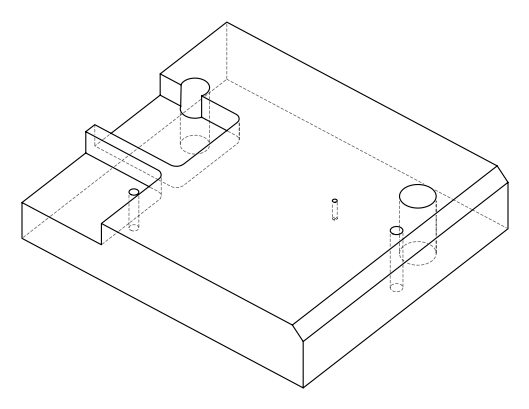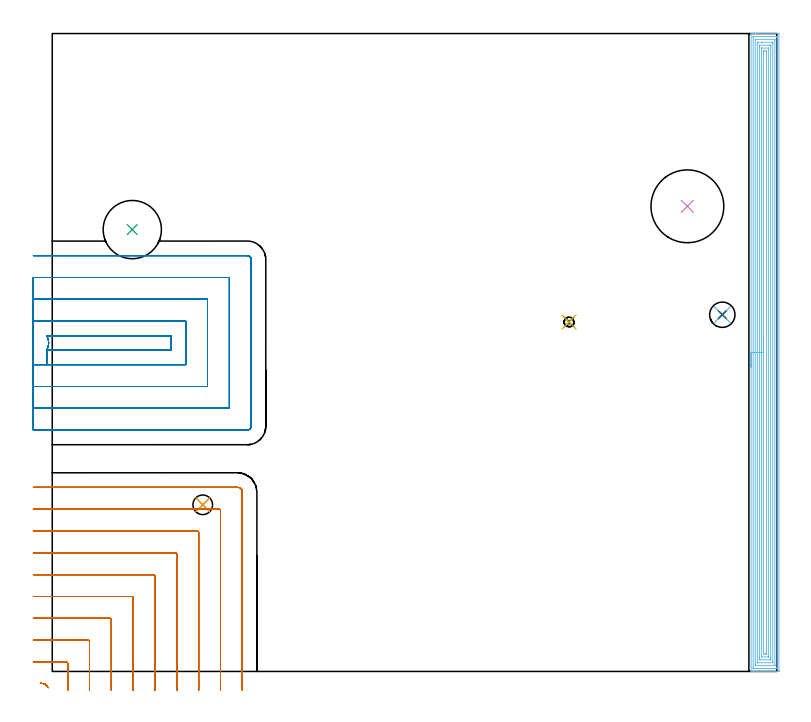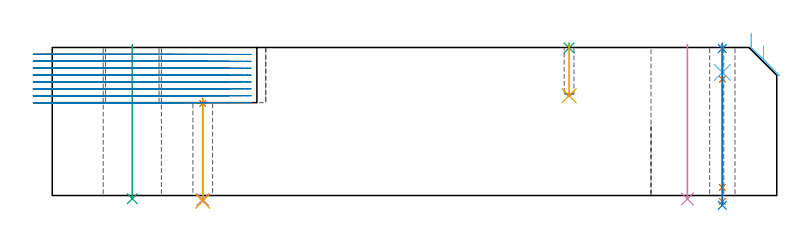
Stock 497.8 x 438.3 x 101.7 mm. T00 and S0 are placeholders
(PLAN: 14 operations, 10 tool changes, 85.5 min)
(1 SPOT_DRILL | STEP1HOLE | NXT0321_9005460120000 | 0.04 min | 4180 mm3)
(2 SPOT_DRILL_1 | STEP1HOLE_1 | NXT0321_9005460120000 | 0.03 min | 6 mm3)
(3 SPOT_DRILL_2 | STEP1POCKET | NXT0321_9005460120000 | 0.03 min | 2 mm3)
(4 DRILL_THROUGH_HOLE_INTO_CENTER | STEP1HOLE | NXT0301_042 | 0.28 min | 2494 mm3)
(5 DRILL_TO_ENLARGE_THROUGH_HOLE | STEP1HOLE | NXT0301_102 | 0.29 min | 7829 mm3)
(6 DRILL_BLIND_HOLE_INTO_CENTER | STEP1HOLE_1 | UGT0301_225 | 0.08 min | 1501 mm3)
(7 GUN_DRILL_THROUGH_HOLE | STEP1HOLE_1 | UGT0307_008 | 0.53 min | 8201 mm3)
(8 DRILL_TO_ENLARGE_THROUGH_HOLE_1 | STEP1HOLE_1 | UGT0301_245 | 0.44 min | 14417 mm3)
(9 INDEXABLE_INSERT_DRILL_THROUGH_HOLE_FROM_SOLID | STEP1HOLE_2 | NXT0302_035 | 0.43 min | 127715 mm3)
(10 INDEXABLE_INSERT_DRILL_THROUGH_HOLE_FROM_SOLID_1 | STEP1HOLE_3 | NXT0302_038 | 0.43 min | 199595 mm3)
(11 DRILL_BLIND_HOLE_INTO_CENTER_1 | STEP1POCKET | NXT0301_038 | 0.14 min | 1124 mm3)
(12 AREA_MILL | FG_CHAMFER_SURFACE | UGT0205_001 | 24.89 min | 79949 mm3)
(13 MILL_CORNER_NOTCH_RECTANGULAR | CORNER_NOTCH_RECTANGULAR | UGT0201_094 | Follow Part, ap 5, ae 75% | 25.85 min | 720602 mm3)
(14 MILL_SLOT | SLOT_PARTIAL_RECTANGULAR | UGT0201_094 | Follow Part, ap 5, ae 75% | 32.05 min | 763118 mm3)
(TOOL NXT0321_9005460120000 | NC Spot Drill, 142deg, 12mm, Carbide, Uncoated | D12 PA142 FL30 Z2)
(TOOL NXT0301_042 | Carbide Drill 7.1mm [860.1-0710-057A1-MM 2214] | D7.1 PA140 FL85 Z2)
(TOOL NXT0301_102 | Carbide Drill 13.5mm [860.1-1350-108A1-MM 2214] | D13.5 PA140 FL123 Z2)
(TOOL UGT0301_225 | Twist Drill 11.4 mm | D11.4 PA118 FL92 Z2)
(TOOL UGT0307_008 | Gun Drill 11 mm | D11 PA130 FL24 Z1)
(TOOL UGT0301_245 | Twist Drill 17.4 mm | D17.4 PA118 FL130 Z2)
(TOOL NXT0302_035 | Index. Insert Drill 40mm [880-D4000L40-05] | D40 PA176 FL200 Z2)
(TOOL NXT0302_038 | Index. Insert Drill 50mm [880-D5000L50-04] | D50 PA176 FL200 Z2)
(TOOL NXT0301_038 | Carbide Drill 6.7mm [860.1-0670-034A1-MM 2214] | D6.7 PA140 FL53 Z2)
(TOOL UGT0205_001 | Chamfer Mill 20 x 3 x 45 deg. | D20 FL50 Z2)
(TOOL UGT0201_094 | End mill 20 mm | D20 FL38 Z4)
(OP 1 SPOT_DRILL)
G17 G21 G94 G90
T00 M6
G54
G17 G0 G90 X103.4 Y114.5 S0 M3
G43 Z111.7 H0
G94 G81 G98 Z63.215 F250. R66.8
G80
M5
M2
(OP 2 SPOT_DRILL_1)
G17 G21 G94 G90
T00 M6
G54
G17 G0 G90 X460.4 Y245.1 S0 M3
G43 Z111.7 H0
G94 G81 G98 Z100.951 F250. R104.7
G80
M5
M2
(OP 3 SPOT_DRILL_2)
G17 G21 G94 G90
T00 M6
G54
G17 G0 G90 X355.1 Y240.1 S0 M3
G43 Z111.7 H0
G94 G81 G98 Z101.412 F250. R104.7
G80
M5
M2
(OP 4 DRILL_THROUGH_HOLE_INTO_CENTER)
G17 G21 G94 G90
T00 M6
G54
G17 G0 G90 X103.4 Y114.5 S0 M3
G43 Z111.7 H1
G94 G73 G98 Z-2.792 F250. Q6.659 R65.8
G80
M5
M2
(OP 5 DRILL_TO_ENLARGE_THROUGH_HOLE)
G17 G21 G94 G90
T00 M6
G54
G17 G0 G90 X103.4 Y114.5 S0 M3
G43 Z111.7 H1
G94 G73 G98 Z-3.957 F250. Q11.293 R65.8
G80
M5
M2
(OP 6 DRILL_BLIND_HOLE_INTO_CENTER)
G17 G21 G94 G90
T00 M6
G54
G17 G0 G90 X460.4 Y245.1 S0 M3
G43 Z111.7 H0
G94 G81 G98 Z84.6 F250. R103.7
G80
M5
M2
(OP 7 GUN_DRILL_THROUGH_HOLE)
G17 G21 G94 G90
T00 M6
G54
G17 G0 G90 X460.4 Y245.1 M8
G43 Z111.7 H0
Z98.997
S716 M3
G94 G1 Z79.84 F125. M26
G4 X.084
Z5.5 F250.
G4 X.084
Z-4.065 F125.
G4 X.084
M5
M9
G0 Z98.997
Z111.7
M2
(OP 8 DRILL_TO_ENLARGE_THROUGH_HOLE_1)
G17 G21 G94 G90
T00 M6
G54
G17 G0 G90 X460.4 Y245.1 S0 M3
G43 Z111.7 H0
G94 G73 G98 Z-6.727 F250. Q15.49 R103.7
G80
M5
M2
(OP 9 INDEXABLE_INSERT_DRILL_THROUGH_HOLE_FROM_SOLID)
G17 G21 G94 G90
T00 M6
G54
G17 G0 G90 X55. Y303.6 S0 M3
G43 Z111.7 H1
G94 G81 G98 Z-2.198 F250. R103.7
G80
M5
M2
(OP 10 INDEXABLE_INSERT_DRILL_THROUGH_HOLE_FROM_SOLID_1)
G17 G21 G94 G90
T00 M6
G54
G17 G0 G90 X436.4 Y319.6 S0 M3
G43 Z111.7 H1
G94 G81 G98 Z-2.373 F250. R103.7
G80
M5
M2
(OP 11 DRILL_BLIND_HOLE_INTO_CENTER_1)
G17 G21 G94 G90
T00 M6
G54
G17 G0 G90 X355.1 Y240.1 S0 M3
G43 Z111.7 H1
G94 G81 G98 Z68.6 F250. R103.7
G80
M5
M2
(OP 12 AREA_MILL)
G17 G21 G94 G90
T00 M6
G54
G17 G0 G90 X480.2 Y209.15 S1061 M3
G43 Z111.7 H0
G94 G1 Y209.188 Z110.828 F250.
Y209.302 Z109.963
Y209.491 Z109.112
Y209.753 Z108.28
Y210.087 Z107.474
Y210.49 Z106.7
Y210.959 Z105.964
Y211.49 Z105.272
Y212.079 Z104.629
Y212.722 Z104.04
Y213.414 Z103.508
Y214.15 Z103.04
Y214.924 Z102.637
Y215.73 Z102.303
Y216.562 Z102.041
Y217.414 Z101.852
Y218.278 Z101.738
Y219.15 Z101.7
Y438.123
X480.202 Y438.29 Z101.688
X480.265 Y438.293 Z101.627
X480.689 Y438.3 Z101.211
X481.003 Z100.897
X481.71 Z100.185
X482.958 Z98.939
X484.39 Z97.505
X498.683 Z83.215
X498.955 Y438.298 Z82.943
X499.292 Y438.29 Z82.606
X499.299 Y437.953 Z82.599
Y0.624 Z82.601
X499.294 Y0.012 Z82.603
X499.292 Y0.007 Z82.606
X498.683 Y0. Z83.215
X484.121 Z97.775
X481.71 Z100.185
X480.689 Z101.211
X480.243 Z101.648
X480.203 Y0.009 Z101.688
X480.2 Y0.177 Z101.7
Y219.15
X481.614 Z100.286
Y435.985
X481.616 Y436.081 Z100.284
X481.621 Y436.272 Z100.279
X481.626 Y436.292 Z100.274
X481.634 Y436.295 Z100.266
X481.659 Y436.298 Z100.241
X481.71 Y436.3 Z100.19
X482.193 Z99.707
X497.379 Z84.521
X497.79 Y436.297 Z84.11
X497.848 Y436.294 Z84.052
X497.878 Y436.291 Z84.022
X497.881 Y436.177 Z84.019
X497.885 Y435.985 Z84.015
X497.886 Y435.889 Z84.014
Y435.792
Y2.315
X497.884 Y2.219 Z84.016
X497.879 Y2.028 Z84.021
X497.874 Y2.009 Z84.026
X497.866 Y2.005 Z84.034
X497.841 Y2.002 Z84.059
X497.79 Y2. Z84.11
X497.307 Z84.593
X482.121 Z99.779
X481.71 Y2.003 Z100.19
X481.652 Y2.006 Z100.248
X481.623 Y2.009 Z100.277
X481.619 Y2.123 Z100.281
X481.615 Y2.315 Z100.285
X481.614 Y2.411 Z100.286
Y2.508
Y219.15
X483.028 Z98.872
X483.029 Y433.676 Z98.871
X483.03 Y434.101 Z98.87
X483.032 Y434.218 Z98.868
X483.035 Y434.273 Z98.865
X483.046 Y434.29 Z98.854
X483.1 Y434.293 Z98.8
X483.299 Y434.299 Z98.601
X496.202 Y434.3 Z85.698
X496.334 Y434.298 Z85.566
X496.44 Y434.293 Z85.46
X496.466 Y434.289 Z85.434
X496.468 Y434.283 Z85.432
X496.47 Y434.257 Z85.43
X496.471 Y434.101 Z85.429
X496.472 Y433.632 Z85.428
X496.471 Y4.624 Z85.429
X496.47 Y4.199 Z85.43
X496.468 Y4.082 Z85.432
X496.465 Y4.027 Z85.435
X496.454 Y4.01 Z85.446
X496.4 Y4.007 Z85.5
X496.201 Y4.001 Z85.699
X483.298 Y4. Z98.602
X483.166 Y4.002 Z98.734
X483.06 Y4.007 Z98.84
X483.034 Y4.011 Z98.866
X483.032 Y4.017 Z98.868
X483.03 Y4.043 Z98.87
X483.029 Y4.199 Z98.871
X483.028 Y4.668 Z98.872
Y219.15
X484.443 Z97.457
Y431.42
X484.447 Y432.257 Z97.453
X484.449 Y432.282 Z97.451
X484.461 Y432.29 Z97.439
X484.514 Y432.295 Z97.386
X484.624 Y432.298 Z97.276
X487.517 Y432.3 Z94.383
X494.662 Z87.238
X494.879 Y432.299 Z87.021
X494.987 Y432.295 Z86.913
X495.039 Y432.29 Z86.861
X495.051 Y432.283 Z86.849
X495.052 Y432.265 Z86.848
X495.057 Y431.472 Z86.843
Y431.42
Y6.88
X495.053 Y6.043 Z86.847
X495.051 Y6.018 Z86.849
X495.039 Y6.01 Z86.861
X494.986 Y6.005 Z86.914
X494.876 Y6.002 Z87.024
X491.983 Y6. Z89.917
X484.838 Z97.062
X484.621 Y6.001 Z97.279
X484.513 Y6.005 Z97.387
X484.461 Y6.01 Z97.439
X484.449 Y6.017 Z97.451
X484.448 Y6.035 Z97.452
X484.443 Y6.828 Z97.457
Y6.88
Y219.15
X485.857 Z96.043
Y429.059
X485.858 Y429.632 Z96.042
X485.859 Y429.95 Z96.041
X485.864 Y430.271 Z96.036
X485.869 Y430.291 Z96.031
X485.885 Y430.294 Z96.015
X485.927 Y430.297 Z95.973
X486.01 Y430.299 Z95.89
X486.177 Y430.3 Z95.723
X492.656 Z89.244
X493.323 Y430.299 Z88.577
X493.553 Y430.296 Z88.347
X493.623 Y430.29 Z88.277
X493.636 Y430.269 Z88.264
X493.639 Y430.211 Z88.261
X493.642 Y429.632 Z88.258
X493.643 Y429.312 Z88.257
Y9.241
X493.642 Y8.668 Z88.258
X493.641 Y8.35 Z88.259
X493.636 Y8.029 Z88.264
X493.631 Y8.009 Z88.269
X493.615 Y8.006 Z88.285
X493.573 Y8.003 Z88.327
X493.49 Y8.001 Z88.41
X493.323 Y8. Z88.577
X486.844 Z95.056
X486.177 Y8.002 Z95.723
X485.947 Y8.004 Z95.953
X485.877 Y8.01 Z96.023
X485.864 Y8.031 Z96.036
X485.862 Y8.09 Z96.038
X485.858 Y8.668 Z96.042
X485.857 Y8.988 Z96.043
Y219.15
X487.271 Z94.629
Y427.845
X487.273 Y428.191 Z94.627
X487.276 Y428.276 Z94.624
X487.277 Y428.289 Z94.623
X487.302 Y428.294 Z94.598
X487.357 Y428.298 Z94.543
X487.509 Y428.3 Z94.391
X491.976 Y428.299 Z89.924
X492.175 Y428.293 Z89.725
X492.217 Y428.29 Z89.683
X492.222 Y428.218 Z89.678
X492.227 Y428.048 Z89.673
X492.228 Y427.845 Z89.672
X492.229 Y10.455 Z89.671
X492.227 Y10.109 Z89.673
X492.224 Y10.024 Z89.676
X492.223 Y10.011 Z89.677
X492.198 Y10.006 Z89.702
X492.143 Y10.002 Z89.757
X491.991 Y10. Z89.909
X487.524 Y10.001 Z94.376
X487.325 Y10.007 Z94.575
X487.283 Y10.01 Z94.617
X487.278 Y10.082 Z94.622
X487.273 Y10.252 Z94.627
X487.272 Y10.455 Z94.628
X487.271 Y219.15 Z94.629
X488.685 Z93.215
Y425.335
X488.688 Y426.057 Z93.212
X488.69 Y426.224 Z93.21
X488.692 Y426.278 Z93.208
X488.736 Y426.29 Z93.164
X488.857 Y426.293 Z93.043
X489.508 Y426.299 Z92.392
X490.643 Z91.257
X490.724 Y426.298 Z91.176
X490.788 Y426.293 Z91.112
X490.804 Y426.291 Z91.096
X490.808 Y426.275 Z91.092
X490.811 Y426.228 Z91.089
X490.814 Y426.057 Z91.086
X490.815 Y421.944 Z91.085
Y12.965
X490.812 Y12.243 Z91.088
X490.811 Y12.076 Z91.089
X490.808 Y12.022 Z91.092
X490.764 Y12.01 Z91.136
X490.643 Y12.007 Z91.257
X489.992 Y12.001 Z91.908
X488.857 Z93.043
X488.776 Y12.003 Z93.124
X488.712 Y12.007 Z93.188
X488.696 Y12.009 Z93.204
X488.692 Y12.025 Z93.208
X488.689 Y12.072 Z93.211
X488.686 Y12.243 Z93.214
X488.685 Y17.235 Z93.215
Y219.15
Y220.022 Z93.253
Y220.887 Z93.367
Y221.738 Z93.555
Y222.57 Z93.818
Y223.376 Z94.152
Y224.15 Z94.554
Y224.886 Z95.023
Y225.578 Z95.554
Y226.221 Z96.144
Y226.81 Z96.787
Y227.342 Z97.479
Y227.81 Z98.215
Y228.213 Z98.989
Y228.547 Z99.794
Y228.809 Z100.627
Y228.998 Z101.478
Y229.112 Z102.343
Y229.15 Z103.215
G0 Z111.7
M5
M2
(OP 13 MILL_CORNER_NOTCH_RECTANGULAR)
G17 G21 G94 G90
T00 M6
G54
G17 G0 G90 X-2.722 Y-11.182 S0 M3
G43 Z111.7 H0
Z96.962
G94 G1 X-4.628 Y-8.865 F250.
G3 X-5.249 Y-8.511 R1.
G1 X-8.215 Y-8.06
G0 Z111.7
X10.6 Y-13.
Z96.962
G1 Y-10.
Y5.508 F500.
G3 X9.608 Y6.5 R1.
G1 X-10.
X-13. F250.
G0 Z111.7
X25.6 Y-13.
Z96.962
G1 Y-10.
Y20.508 F500.
G3 X24.608 Y21.5 R1.
G1 X-10.
X-13. F250.
G0 Z111.7
X40.6 Y-13.
Z96.962
G1 Y-10.
Y35.507 F500.
G3 X39.607 Y36.5 R1.
G1 X-10.
X-13. F250.
G0 Z111.7
X55.6 Y-13.
Z96.962
G1 Y-10.
Y50.507 F500.
G3 X54.607 Y51.5 R1.
G1 X-10.
X-13. F250.
G0 Z111.7
X70.6 Y-13.
Z96.962
G1 Y-10.
Y65.507 F500.
G3 X69.606 Y66.5 R1.
G1 X-10.
X-13. F250.
G0 Z111.7
X85.6 Y-13.
Z96.962
G1 Y-10.
Y80.506 F500.
G3 X84.606 Y81.5 R1.
G1 X-10.
X-13. F250.
G0 Z111.7
X100.6 Y-13.
Z96.962
G1 Y-10.
Y95.506 F500.
G3 X99.606 Y96.5 R1.
G1 X-10.
X-13. F250.
G0 Z111.7
X115.6 Y-13.
Z96.962
G1 Y-10.
Y110.505 F500.
G3 X114.605 Y111.5 R1.
G1 X-10.
X-13. F250.
G0 Z111.7
X130.6 Y-13.
Z96.962
G1 Y-10.
Y123.3 F500.
G3 X127.4 Y126.5 R3.2
G1 X-10.
X-13. F250.
G0 Z111.7
X-2.722 Y-11.182
Z92.225
G1 X-4.628 Y-8.865
G3 X-5.249 Y-8.511 R1.
G1 X-8.215 Y-8.06
G0 Z111.7
X10.6 Y-13.
Z92.225
G1 Y-10.
Y5.508 F500.
G3 X9.608 Y6.5 R1.
G1 X-10.
X-13. F250.
G0 Z111.7
X25.6 Y-13.
Z92.225
G1 Y-10.
Y20.508 F500.
G3 X24.608 Y21.5 R1.
G1 X-10.
X-13. F250.
G0 Z111.7
X40.6 Y-13.
Z92.225
G1 Y-10.
Y35.507 F500.
G3 X39.607 Y36.5 R1.
G1 X-10.
X-13. F250.
G0 Z111.7
X55.6 Y-13.
Z92.225
G1 Y-10.
Y50.507 F500.
G3 X54.607 Y51.5 R1.
G1 X-10.
X-13. F250.
G0 Z111.7
X70.6 Y-13.
Z92.225
G1 Y-10.
Y65.506 F500.
G3 X69.607 Y66.5 R1.
G1 X-10.
X-13. F250.
G0 Z111.7
X85.6 Y-13.
Z92.225
G1 Y-10.
Y80.506 F500.
G3 X84.606 Y81.5 R1.
G1 X-10.
X-13. F250.
G0 Z111.7
X100.6 Y-13.
Z92.225
G1 Y-10.
Y95.506 F500.
G3 X99.606 Y96.5 R1.
G1 X-10.
X-13. F250.
G0 Z111.7
X115.6 Y-13.
Z92.225
G1 Y-10.
Y110.505 F500.
G3 X114.605 Y111.5 R1.
G1 X-10.
X-13. F250.
G0 Z111.7
X130.6 Y-13.
Z92.225
G1 Y-10.
Y123.3 F500.
G3 X127.4 Y126.5 R3.2
G1 X-10.
X-13. F250.
G0 Z111.7
X-2.722 Y-11.182
Z87.487
G1 X-4.628 Y-8.865
G3 X-5.249 Y-8.511 R1.
G1 X-8.215 Y-8.06
G0 Z111.7
X10.6 Y-13.
Z87.487
G1 Y-10.
Y5.508 F500.
G3 X9.608 Y6.5 R1.
G1 X-10.
X-13. F250.
G0 Z111.7
X25.6 Y-13.
Z87.487
G1 Y-10.
Y20.508 F500.
G3 X24.608 Y21.5 R1.
G1 X-10.
X-13. F250.
G0 Z111.7
X40.6 Y-13.
Z87.487
G1 Y-10.
Y35.507 F500.
G3 X39.607 Y36.5 R1.
G1 X-10.
X-13. F250.
G0 Z111.7
X55.6 Y-13.
Z87.487
G1 Y-10.
Y50.507 F500.
G3 X54.607 Y51.5 R1.
G1 X-10.
X-13. F250.
G0 Z111.7
X70.6 Y-13.
Z87.487
G1 Y-10.
Y65.506 F500.
G3 X69.606 Y66.5 R1.
G1 X-10.
X-13. F250.
G0 Z111.7
X85.6 Y-13.
Z87.487
G1 Y-10.
Y80.506 F500.
G3 X84.606 Y81.5 R1.
G1 X-10.
X-13. F250.
G0 Z111.7
X100.6 Y-13.
Z87.487
G1 Y-10.
Y95.506 F500.
G3 X99.606 Y96.5 R1.
G1 X-10.
X-13. F250.
G0 Z111.7
X115.6 Y-13.
Z87.487
G1 Y-10.
Y110.505 F500.
G3 X114.605 Y111.5 R1.
G1 X-10.
X-13. F250.
G0 Z111.7
X130.6 Y-13.
Z87.487
G1 Y-10.
Y123.3 F500.
G3 X127.4 Y126.5 R3.2
G1 X-10.
X-13. F250.
G0 Z111.7
X-2.722 Y-11.182
Z82.75
G1 X-4.628 Y-8.865
G3 X-5.249 Y-8.511 R1.
G1 X-8.215 Y-8.06
G0 Z111.7
X10.6 Y-13.
Z82.75
G1 Y-10.
Y5.508 F500.
G3 X9.608 Y6.5 R1.
G1 X-10.
X-13. F250.
G0 Z111.7
X25.6 Y-13.
Z82.75
G1 Y-10.
Y20.508 F500.
G3 X24.608 Y21.5 R1.
G1 X-10.
X-13. F250.
G0 Z111.7
X40.6 Y-13.
Z82.75
G1 Y-10.
Y35.507 F500.
G3 X39.607 Y36.5 R1.
G1 X-10.
X-13. F250.
G0 Z111.7
X55.6 Y-13.
Z82.75
G1 Y-10.
Y50.507 F500.
G3 X54.607 Y51.5 R1.
G1 X-10.
X-13. F250.
G0 Z111.7
X70.6 Y-13.
Z82.75
G1 Y-10.
Y65.507 F500.
G3 X69.607 Y66.5 R1.
G1 X-10.
X-13. F250.
G0 Z111.7
X85.6 Y-13.
Z82.75
G1 Y-10.
Y80.506 F500.
G3 X84.606 Y81.5 R1.
G1 X-10.
X-13. F250.
G0 Z111.7
X100.6 Y-13.
Z82.75
G1 Y-10.
Y95.506 F500.
G3 X99.606 Y96.5 R1.
G1 X-10.
X-13. F250.
G0 Z111.7
X115.6 Y-13.
Z82.75
G1 Y-10.
Y110.505 F500.
G3 X114.605 Y111.5 R1.
G1 X-10.
X-13. F250.
G0 Z111.7
X130.6 Y-13.
Z82.75
G1 Y-10.
Y123.3 F500.
G3 X127.4 Y126.5 R3.2
G1 X-10.
X-13. F250.
G0 Z111.7
X-2.722 Y-11.182
Z78.012
G1 X-4.628 Y-8.865
G3 X-5.249 Y-8.511 R1.
G1 X-8.215 Y-8.06
G0 Z111.7
X10.6 Y-13.
Z78.012
G1 Y-10.
Y5.508 F500.
G3 X9.608 Y6.5 R1.
G1 X-10.
X-13. F250.
G0 Z111.7
X25.6 Y-13.
Z78.012
G1 Y-10.
Y20.508 F500.
G3 X24.608 Y21.5 R1.
G1 X-10.
X-13. F250.
G0 Z111.7
X40.6 Y-13.
Z78.012
G1 Y-10.
Y35.507 F500.
G3 X39.607 Y36.5 R1.
G1 X-10.
X-13. F250.
G0 Z111.7
X55.6 Y-13.
Z78.012
G1 Y-10.
Y50.507 F500.
G3 X54.607 Y51.5 R1.
G1 X-10.
X-13. F250.
G0 Z111.7
X70.6 Y-13.
Z78.012
G1 Y-10.
Y65.506 F500.
G3 X69.606 Y66.5 R1.
G1 X-10.
X-13. F250.
G0 Z111.7
X85.6 Y-13.
Z78.012
G1 Y-10.
Y80.506 F500.
G3 X84.606 Y81.5 R1.
G1 X-10.
X-13. F250.
G0 Z111.7
X100.6 Y-13.
Z78.012
G1 Y-10.
Y95.506 F500.
G3 X99.606 Y96.5 R1.
G1 X-10.
X-13. F250.
G0 Z111.7
X115.6 Y-13.
Z78.012
G1 Y-10.
Y110.505 F500.
G3 X114.605 Y111.5 R1.
G1 X-10.
X-13. F250.
G0 Z111.7
X130.6 Y-13.
Z78.012
G1 Y-10.
Y123.3 F500.
G3 X127.4 Y126.5 R3.2
G1 X-10.
X-13. F250.
G0 Z111.7
X-2.722 Y-11.182
Z73.275
G1 X-4.628 Y-8.865
G3 X-5.249 Y-8.511 R1.
G1 X-8.215 Y-8.06
G0 Z111.7
X10.6 Y-13.
Z73.275
G1 Y-10.
Y5.508 F500.
G3 X9.608 Y6.5 R1.
G1 X-10.
X-13. F250.
G0 Z111.7
X25.6 Y-13.
Z73.275
G1 Y-10.
Y20.508 F500.
G3 X24.608 Y21.5 R1.
G1 X-10.
X-13. F250.
G0 Z111.7
X40.6 Y-13.
Z73.275
G1 Y-10.
Y35.507 F500.
G3 X39.607 Y36.5 R1.
G1 X-10.
X-13. F250.
G0 Z111.7
X55.6 Y-13.
Z73.275
G1 Y-10.
Y50.507 F500.
G3 X54.607 Y51.5 R1.
G1 X-10.
X-13. F250.
G0 Z111.7
X70.6 Y-13.
Z73.275
G1 Y-10.
Y65.506 F500.
G3 X69.606 Y66.5 R1.
G1 X-10.
X-13. F250.
G0 Z111.7
X85.6 Y-13.
Z73.275
G1 Y-10.
Y80.506 F500.
G3 X84.606 Y81.5 R1.
G1 X-10.
X-13. F250.
G0 Z111.7
X100.6 Y-13.
Z73.275
G1 Y-10.
Y95.506 F500.
G3 X99.606 Y96.5 R1.
G1 X-10.
X-13. F250.
G0 Z111.7
X115.6 Y-13.
Z73.275
G1 Y-10.
Y110.505 F500.
G3 X114.605 Y111.5 R1.
G1 X-10.
X-13. F250.
G0 Z111.7
X130.6 Y-13.
Z73.275
G1 Y-10.
Y123.3 F500.
G3 X127.4 Y126.5 R3.2
G1 X-10.
X-13. F250.
G0 Z111.7
X-2.722 Y-11.182
Z68.537
G1 X-4.628 Y-8.865
G3 X-5.249 Y-8.511 R1.
G1 X-8.215 Y-8.06
G0 Z111.7
X10.6 Y-13.
Z68.537
G1 Y-10.
Y5.508 F500.
G3 X9.608 Y6.5 R1.
G1 X-10.
X-13. F250.
G0 Z111.7
X25.6 Y-13.
Z68.537
G1 Y-10.
Y20.508 F500.
G3 X24.608 Y21.5 R1.
G1 X-10.
X-13. F250.
G0 Z111.7
X40.6 Y-13.
Z68.537
G1 Y-10.
Y35.507 F500.
G3 X39.607 Y36.5 R1.
G1 X-10.
X-13. F250.
G0 Z111.7
X55.6 Y-13.
Z68.537
G1 Y-10.
Y50.507 F500.
G3 X54.607 Y51.5 R1.
G1 X-10.
X-13. F250.
G0 Z111.7
X70.6 Y-13.
Z68.537
G1 Y-10.
Y65.506 F500.
G3 X69.606 Y66.5 R1.
G1 X-10.
X-13. F250.
G0 Z111.7
X85.6 Y-13.
Z68.537
G1 Y-10.
Y80.506 F500.
G3 X84.606 Y81.5 R1.
G1 X-10.
X-13. F250.
G0 Z111.7
X100.6 Y-13.
Z68.537
G1 Y-10.
Y95.506 F500.
G3 X99.606 Y96.5 R1.
G1 X-10.
X-13. F250.
G0 Z111.7
X115.6 Y-13.
Z68.537
G1 Y-10.
Y110.505 F500.
G3 X114.605 Y111.5 R1.
G1 X-10.
X-13. F250.
G0 Z111.7
X130.6 Y-13.
Z68.537
G1 Y-10.
Y123.3 F500.
G3 X127.4 Y126.5 R3.2
G1 X-10.
X-13. F250.
G0 Z111.7
X-2.722 Y-11.182
Z63.8
G1 X-4.628 Y-8.865
G3 X-5.249 Y-8.511 R1.
G1 X-8.215 Y-8.06
G0 Z111.7
X10.6 Y-13.
Z63.8
G1 Y-10.
Y5.508 F500.
G3 X9.608 Y6.5 R1.
G1 X-10.
X-13. F250.
G0 Z111.7
X25.6 Y-13.
Z63.8
G1 Y-10.
Y20.508 F500.
G3 X24.608 Y21.5 R1.
G1 X-10.
X-13. F250.
G0 Z111.7
X40.6 Y-13.
Z63.8
G1 Y-10.
Y35.507 F500.
G3 X39.607 Y36.5 R1.
G1 X-10.
X-13. F250.
G0 Z111.7
X55.6 Y-13.
Z63.8
G1 Y-10.
Y50.507 F500.
G3 X54.607 Y51.5 R1.
G1 X-10.
X-13. F250.
G0 Z111.7
X70.6 Y-13.
Z63.8
G1 Y-10.
Y65.506 F500.
G3 X69.606 Y66.5 R1.
G1 X-10.
X-13. F250.
G0 Z111.7
X85.6 Y-13.
Z63.8
G1 Y-10.
Y80.506 F500.
G3 X84.606 Y81.5 R1.
G1 X-10.
X-13. F250.
G0 Z111.7
X100.6 Y-13.
Z63.8
G1 Y-10.
Y95.506 F500.
G3 X99.606 Y96.5 R1.
G1 X-10.
X-13. F250.
G0 Z111.7
X115.6 Y-13.
Z63.8
G1 Y-10.
Y110.505 F500.
G3 X114.605 Y111.5 R1.
G1 X-10.
X-13. F250.
G0 Z111.7
X130.6 Y-13.
Z63.8
G1 Y-10.
Y123.3 F500.
G3 X127.4 Y126.5 R3.2
G1 X-10.
X-13. F250.
G0 Z111.7
M5
M2
(OP 14 MILL_SLOT)
G17 G21 G94 G90
T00 M6
G54
G17 G0 G90 X-13. Y210.8 S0 M3
G43 Z111.7 H0
Z96.962
G94 G1 X-10. F250.
X-3.76 F500.
Y220.8
G3 X-3.76 Y230.7 R10.
G1 X81.7
Y220.8
X-3.76
Y210.8
X91.7
Y240.7
X-10.
X-13. F250.
Y195.8
X-10.
X106.7 F500.
Y255.7
X-10.
X-13. F250.
Y180.8
X-10.
X121.7 F500.
Y270.7
X-10.
X-13. F250.
Y165.8
X-10.
X134. F500.
G3 X136.7 Y168.5 R2.7
G1 Y283.
G3 X134. Y285.7 R2.7
G1 X-10.
X-13. F250.
G0 Y210.8 Z92.225
G1 X-10.
X-3.76 F500.
Y220.8
G3 X-3.76 Y230.7 R10.
G1 X81.7
Y220.8
X-3.76
Y210.8
X91.7
Y240.7
X-10.
X-13. F250.
Y195.8
X-10.
X106.7 F500.
Y255.7
X-10.
X-13. F250.
Y180.8
X-10.
X121.7 F500.
Y270.7
X-10.
X-13. F250.
Y165.8
X-10.
X134. F500.
G3 X136.7 Y168.5 R2.7
G1 Y283.
G3 X134. Y285.7 R2.7
G1 X-10.
X-13. F250.
G0 Y210.8 Z87.487
G1 X-10.
X-3.76 F500.
Y220.8
G3 X-3.76 Y230.7 R10.
G1 X81.7
Y220.8
X-3.76
Y210.8
X91.7
Y240.7
X-10.
X-13. F250.
Y195.8
X-10.
X106.7 F500.
Y255.7
X-10.
X-13. F250.
Y180.8
X-10.
X121.7 F500.
Y270.7
X-10.
X-13. F250.
Y165.8
X-10.
X134. F500.
G3 X136.7 Y168.5 R2.7
G1 Y283.
G3 X134. Y285.7 R2.7
G1 X-10.
X-13. F250.
G0 Y210.8 Z82.75
G1 X-10.
X-3.76 F500.
Y220.8
G3 X-3.76 Y230.7 R10.
G1 X81.7
Y220.8
X-3.76
Y210.8
X91.7
Y240.7
X-10.
X-13. F250.
Y195.8
X-10.
X106.7 F500.
Y255.7
X-10.
X-13. F250.
Y180.8
X-10.
X121.7 F500.
Y270.7
X-10.
X-13. F250.
Y165.8
X-10.
X134. F500.
G3 X136.7 Y168.5 R2.7
G1 Y283.
G3 X134. Y285.7 R2.7
G1 X-10.
X-13. F250.
G0 Y210.8 Z78.012
G1 X-10.
X-3.76 F500.
Y220.8
G3 X-3.76 Y230.7 R10.
G1 X81.7
Y220.8
X-3.76
Y210.8
X91.7
Y240.7
X-10.
X-13. F250.
Y195.8
X-10.
X106.7 F500.
Y255.7
X-10.
X-13. F250.
Y180.8
X-10.
X121.7 F500.
Y270.7
X-10.
X-13. F250.
Y165.8
X-10.
X134. F500.
G3 X136.7 Y168.5 R2.7
G1 Y283.
G3 X134. Y285.7 R2.7
G1 X-10.
X-13. F250.
G0 Y210.8 Z73.275
G1 X-10.
X-3.76 F500.
Y220.8
G3 X-3.76 Y230.7 R10.
G1 X81.7
Y220.8
X-3.76
Y210.8
X91.7
Y240.7
X-10.
X-13. F250.
Y195.8
X-10.
X106.7 F500.
Y255.7
X-10.
X-13. F250.
Y180.8
X-10.
X121.7 F500.
Y270.7
X-10.
X-13. F250.
Y165.8
X-10.
X134. F500.
G3 X136.7 Y168.5 R2.7
G1 Y283.
G3 X134. Y285.7 R2.7
G1 X-10.
X-13. F250.
G0 Y210.8 Z68.537
G1 X-10.
X-3.76 F500.
Y220.8
G3 X-3.76 Y230.7 R10.
G1 X81.7
Y220.8
X-3.76
Y210.8
X91.7
Y240.7
X-10.
X-13. F250.
Y195.8
X-10.
X106.7 F500.
Y255.7
X-10.
X-13. F250.
Y180.8
X-10.
X121.7 F500.
Y270.7
X-10.
X-13. F250.
Y165.8
X-10.
X134. F500.
G3 X136.7 Y168.5 R2.7
G1 Y283.
G3 X134. Y285.7 R2.7
G1 X-10.
X-13. F250.
G0 Y210.8 Z63.8
G1 X-10.
X-3.76 F500.
Y220.8
G3 X-3.76 Y230.7 R10.
G1 X81.7
Y220.8
X-3.76
Y210.8
X91.7
Y240.7
X-10.
X-13. F250.
Y195.8
X-10.
X106.7 F500.
Y255.7
X-10.
X-13. F250.
Y180.8
X-10.
X121.7 F500.
Y270.7
X-10.
X-13. F250.
Y165.8
X-10.
X134. F500.
G3 X136.7 Y168.5 R2.7
G1 Y283.
G3 X134. Y285.7 R2.7
G1 X-10.
X-13. F250.
G0 Z111.7
M5
M2
